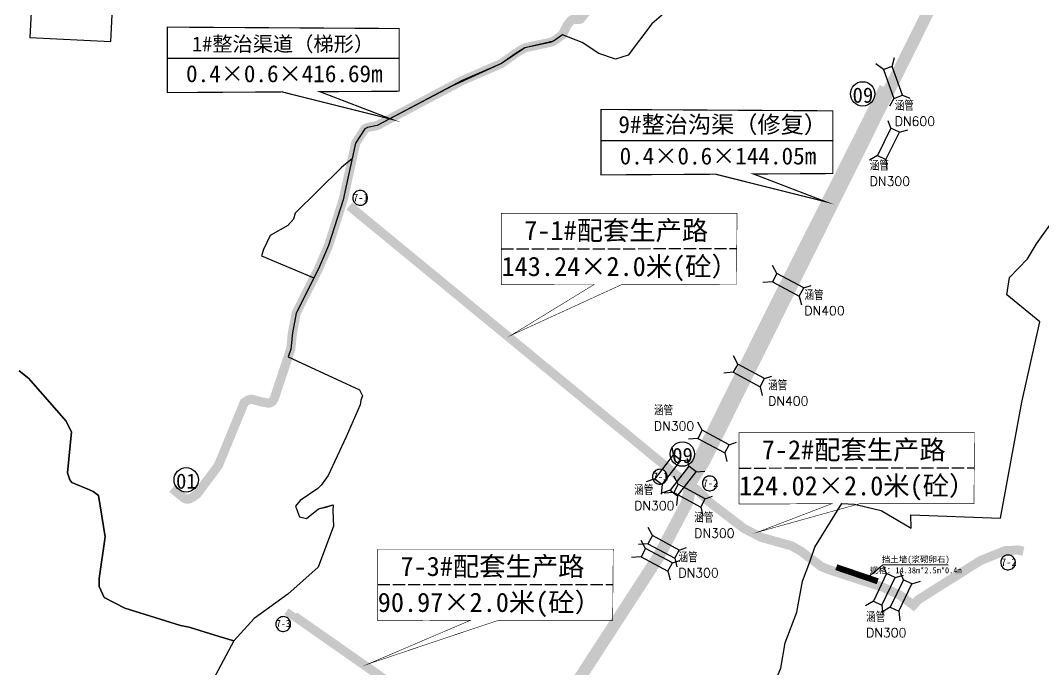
# Model space of a CAD drawing. Header units: millimetres. Extents: x 35444746 to 35449000, y 3482000 to 3488437.
# Drawn here: x 35445721.7 to 35446058, y 3485128 to 3485341.1 of the extents above; entities that cross this region are included whole.
import ezdxf
from ezdxf.enums import TextEntityAlignment as Align

# ---------------------------------------------------------------- set-up
doc = ezdxf.new("R2010")
doc.units = ezdxf.units.MM
doc.linetypes.add('X3', pattern=[5, 4, -1])
for name, color, linetype, true_color in [('0201.02格田整理', 7, 'X3', 0x99cc00), ('0203.02旱地整理', 9, 'Continuous', 0x808080), ('0204.02水田整理', 9, 'Continuous', 0x808080), ('0301.01生产道路工程标注', 6, 'X3', 0xff00ff), ('0301.02生产道路工程', 6, 'X3', 0xff00ff), ('0302.02田间道路工程', 6, 'X3', 0xff00ff), ('0401.01渠道工程标注', 4, '732', 0x00ffff), ('0401.02渠道工程', 4, 'X3', 0x00ffff), ('0401.03涵管标注', 4, '732', 0x00ffff), ('0501.01挡土墙标注', 7, '732', 0x7d7d7d), ('0501.02挡土墙', 6, 'X3', 0xff00ff)]:
    doc.layers.add(name, color=color, linetype=linetype, true_color=true_color)
doc.styles.add('FS', font='rs.shx', dxfattribs={"bigfont": 'fs.shx'})
doc.styles.add('宋体', font='')
doc.styles.get('宋体').set_extended_font_data('SimSun')
doc.linetypes.add('10421', pattern='A,2,[150,AAA.SHX,S=0.5,R=0,X=0,Y=0.5],1e-11', length=2)
doc.linetypes.add('732', pattern='A,9,-0.5,[162,AAA.SHX,S=1,R=0,X=0,Y=0],-0.5', length=10)

msp = doc.modelspace()

# ---------------------------------------------------------------- linework, layer by layer
at = {"layer": '0201.02格田整理', "color": 2, "linetype": 'ByBlock'}
for points in [[(35445936.119706, 3485345.897815), (35445929.269761, 3485340.039902), (35445921.421978, 3485329.796863), (35445917.311902, 3485328.427891), (35445911.864961, 3485330.293936), (35445906.340221, 3485333.948249), (35445899.888427, 3485336.467257), (35445896.94362, 3485334.324218), (35445887.504965, 3485332.172863), (35445879.827148, 3485327.010926), (35445879.827148, 3485327.010926), (35445863.721995, 3485319.714644), (35445838.995032, 3485306.6535), (35445835.766683, 3485305.97985), (35445834.94259, 3485305.589735), (35445831.906438, 3485300.864921), (35445829.386375, 3485289.405954), (35445827.816808, 3485282.268984), (35445823.015601, 3485267.284855), (35445819.667074, 3485259.550172), (35445812.369174, 3485245.054441), (35445811.14061, 3485238.608418), (35445810.584377, 3485233.244853), (35445809.711911, 3485230.63602), (35445833.217968, 3485219.822245), (35445834.121563, 3485217.851069), (35445833.658884, 3485216.422708), (35445833.412896, 3485214.92571), (35445828.802776, 3485204.365141), (35445822.901514, 3485191.740173), (35445820.541871, 3485188.568464), (35445819.50859, 3485187.393634), (35445813.69514, 3485183.535742), (35445812.174203, 3485181.590697), (35445813.462636, 3485178.098383), (35445815.717117, 3485177.592323), (35445815.717117, 3485177.592323), (35445819.710409, 3485180.716042), (35445824.498385, 3485182.037203), (35445824.386751, 3485180.252432), (35445824.605292, 3485175.098781), (35445819.560607, 3485161.651327), (35445809.630842, 3485152.721629), (35445798.498357, 3485144.722849), (35445791.823495, 3485137.395928), (35445783.941541, 3485122.603675)], [(35445969.37845, 3485122.968811), (35445971.621966, 3485128.474151), (35445973.079825, 3485136.777258), (35445976.870198, 3485146.828391), (35445978.765385, 3485157.025209), (35445981.157185, 3485163.395476), (35445981.157185, 3485163.395476), (35445982.862617, 3485168.155094), (35445991.636632, 3485182.53289), (35445995.881426, 3485182.273201), (35446004.630935, 3485180.195775), (35446014.497845, 3485174.443888), (35446014.497845, 3485174.443888), (35446014.403711, 3485178.763742), (35446043.84663, 3485177.676678), (35446043.84663, 3485177.676678), (35446043.84663, 3485177.676678), (35446043.84663, 3485177.676678), (35446050.879358, 3485215.820553), (35446056.71982, 3485242.131353), (35446056.71982, 3485242.131353), (35446045.892977, 3485250.986302), (35446046.784978, 3485256.690694), (35446052.672321, 3485262.840756), (35446055.615992, 3485267.832112), (35446060.575043, 3485274.703081)]]:
    msp.add_lwpolyline(points, dxfattribs=at)
at = {"layer": '0203.02旱地整理', "color": 41}
for points in [[(35445725.244, 3485343.818), (35445724.831, 3485335.553), (35445751.406, 3485334.226), (35445752.07, 3485347.516)], [(35445725.244, 3485343.818), (35445724.831, 3485335.553), (35445751.406, 3485334.226), (35445752.07, 3485347.516)], [(35445936.119706, 3485345.897815), (35445929.269761, 3485340.039902), (35445921.421978, 3485329.796863), (35445917.311902, 3485328.427891), (35445911.864961, 3485330.293936), (35445906.340221, 3485333.948249), (35445899.888427, 3485336.467257), (35445896.94362, 3485334.324218), (35445895.839688, 3485333.938077), (35445887.504965, 3485332.172863), (35445884.601683, 3485330.431038), (35445879.827148, 3485327.010926), (35445866.919572, 3485321.403651), (35445838.995032, 3485306.6535), (35445835.766683, 3485305.97985), (35445834.94259, 3485305.589735), (35445831.906438, 3485300.864921), (35445830.762604, 3485295.663801), (35445827.971, 3485293.553), (35445827.174, 3485292.764), (35445812.072, 3485277.809), (35445811.52, 3485275.896), (35445809.596, 3485273.843), (35445803.826, 3485270.549), (35445801.623, 3485265.9), (35445800.913, 3485263.799), (35445818.177903, 3485256.592249), (35445812.369174, 3485245.054441), (35445811.14061, 3485238.608418), (35445810.584377, 3485233.244853), (35445809.711911, 3485230.63602), (35445812.742, 3485229.242), (35445833.218, 3485219.822), (35445834.122, 3485217.851), (35445833.659, 3485216.423), (35445833.413, 3485214.926), (35445828.803, 3485204.365), (35445822.902, 3485191.74), (35445820.676, 3485188.65), (35445819.508, 3485187.394), (35445813.695, 3485183.536), (35445812.174, 3485181.591), (35445813.463, 3485178.098), (35445815.717, 3485177.592), (35445819.71, 3485180.716), (35445822.237, 3485181.254), (35445824.498385, 3485182.037203), (35445824.386751, 3485180.252432), (35445824.605292, 3485175.098781), (35445819.560607, 3485161.651327), (35445809.630842, 3485152.721629), (35445798.498357, 3485144.722849), (35445791.823495, 3485137.395928), (35445787.064257, 3485138.852343), (35445777.52, 3485141.773), (35445776.59, 3485141.968), (35445774.335, 3485142.444), (35445756.057, 3485148.129), (35445749.273, 3485151.676), (35445747.615, 3485155.252), (35445747.618, 3485157.872), (35445749.573, 3485171.534), (35445747.372, 3485185.176), (35445745.629, 3485186.456), (35445744.431, 3485186.953), (35445738.612, 3485189.371), (35445737.919, 3485190.334), (35445737.228, 3485192.542), (35445738.492, 3485206.086), (35445736.692, 3485209.67), (35445724.499, 3485223.575), (35445721.328, 3485226.09)], [(35445936.119706, 3485345.897815), (35445929.269761, 3485340.039902), (35445921.421978, 3485329.796863), (35445917.311902, 3485328.427891), (35445911.864961, 3485330.293936), (35445906.340221, 3485333.948249), (35445899.888427, 3485336.467257), (35445896.94362, 3485334.324218), (35445895.839688, 3485333.938077), (35445887.504965, 3485332.172863), (35445884.601683, 3485330.431038), (35445879.827148, 3485327.010926), (35445866.919572, 3485321.403651), (35445838.995032, 3485306.6535), (35445835.766683, 3485305.97985), (35445834.94259, 3485305.589735), (35445831.906438, 3485300.864921), (35445830.762604, 3485295.663801), (35445827.971, 3485293.553), (35445827.174, 3485292.764), (35445812.072, 3485277.809), (35445811.52, 3485275.896), (35445809.596, 3485273.843), (35445803.826, 3485270.549), (35445801.623, 3485265.9), (35445800.913, 3485263.799), (35445818.177903, 3485256.592249), (35445812.369174, 3485245.054441), (35445811.14061, 3485238.608418), (35445810.584377, 3485233.244853), (35445809.711911, 3485230.63602), (35445812.742, 3485229.242), (35445833.218, 3485219.822), (35445834.122, 3485217.851), (35445833.659, 3485216.423), (35445833.413, 3485214.926), (35445828.803, 3485204.365), (35445822.902, 3485191.74), (35445820.676, 3485188.65), (35445819.508, 3485187.394), (35445813.695, 3485183.536), (35445812.174, 3485181.591), (35445813.463, 3485178.098), (35445815.717, 3485177.592), (35445819.71, 3485180.716), (35445822.237, 3485181.254), (35445824.498385, 3485182.037203), (35445824.386751, 3485180.252432), (35445824.605292, 3485175.098781), (35445819.560607, 3485161.651327), (35445809.630842, 3485152.721629), (35445798.498357, 3485144.722849), (35445791.823495, 3485137.395928), (35445787.064257, 3485138.852343), (35445777.52, 3485141.773), (35445776.59, 3485141.968), (35445774.335, 3485142.444), (35445756.057, 3485148.129), (35445749.273, 3485151.676), (35445747.615, 3485155.252), (35445747.618, 3485157.872), (35445749.573, 3485171.534), (35445747.372, 3485185.176), (35445745.629, 3485186.456), (35445744.431, 3485186.953), (35445738.612, 3485189.371), (35445737.919, 3485190.334), (35445737.228, 3485192.542), (35445738.492, 3485206.086), (35445736.692, 3485209.67), (35445724.499, 3485223.575), (35445721.328, 3485226.09)]]:
    msp.add_lwpolyline(points, dxfattribs=at)
at = {"layer": '0204.02水田整理', "color": 51}
msp.add_lwpolyline([(35445721.328, 3485226.09), (35445724.499, 3485223.575), (35445736.692, 3485209.67), (35445738.492, 3485206.086), (35445737.228, 3485192.542), (35445737.919, 3485190.334), (35445738.612, 3485189.371), (35445744.431, 3485186.953), (35445745.629, 3485186.456), (35445747.372, 3485185.176), (35445749.573, 3485171.534), (35445747.618, 3485157.872), (35445747.615, 3485155.252), (35445749.273, 3485151.676), (35445756.057, 3485148.129), (35445774.335, 3485142.444), (35445776.59, 3485141.968), (35445777.52, 3485141.773), (35445787.064257, 3485138.852343), (35445791.823495, 3485137.395928), (35445783.941541, 3485122.603675)], dxfattribs=at)
at = {"layer": '0301.01生产道路工程标注'}
for p, q in [((35445879.804909, 3485266.187194, 166.192687), (35445957.053374, 3485266.207221, 166.192687)), ((35445957.856897, 3485194.167222, 734.074144), (35446035.105363, 3485194.187249, 734.074144)), ((35445839.123601, 3485155.886997, 166.192687), (35445916.372067, 3485155.907024, 166.192687))]:
    msp.add_line(p, q, dxfattribs=at)
at = {"layer": '0301.01生产道路工程标注', "linetype": 'Continuous'}
for points in [[(35445834.606967, 3485280.788581), (35445834.918853, 3485281.005278), (35445835.199457, 3485281.276466), (35445835.432927, 3485281.589154), (35445835.613214, 3485281.935244), (35445835.73565, 3485282.305772), (35445835.797063, 3485282.691142), (35445835.795863, 3485283.081373), (35445835.732082, 3485283.466358), (35445835.607371, 3485283.836127), (35445835.424959, 3485284.181102), (35445835.189572, 3485284.492348), (35445834.907306, 3485284.761806), (35445834.58547, 3485284.982496), (35445834.232401, 3485285.148701), (35445833.857243, 3485285.256118), (35445833.469713, 3485285.301964), (35445833.079847, 3485285.285052), (35445832.697742, 3485285.205821), (35445832.333295, 3485285.066322), (35445831.995945, 3485284.870167), (35445831.694429, 3485284.622438), (35445831.436556, 3485284.329551), (35445831.229004, 3485283.99909), (35445831.07715, 3485283.639616), (35445830.984926, 3485283.260437), (35445830.954721, 3485282.871374), (35445830.987318, 3485282.482505), (35445831.081871, 3485282.1039), (35445831.235932, 3485281.745366), (35445831.445511, 3485281.416188), (35445831.70518, 3485281.124891), (35445832.008214, 3485280.879021), (35445832.346763, 3485280.684944), (35445832.712061, 3485280.547687), (35445833.094646, 3485280.470807), (35445833.484609, 3485280.456292), (35445833.87185, 3485280.50452), (35445834.24634, 3485280.614242), (35445834.588948, 3485280.778103)], [(35445933.107378, 3485189.223171), (35445933.419264, 3485189.439868), (35445933.699868, 3485189.711056), (35445933.933338, 3485190.023744), (35445934.113625, 3485190.369834), (35445934.236061, 3485190.740362), (35445934.297474, 3485191.125732), (35445934.296275, 3485191.515963), (35445934.232493, 3485191.900948), (35445934.107782, 3485192.270717), (35445933.92537, 3485192.615692), (35445933.689983, 3485192.926938), (35445933.407717, 3485193.196396), (35445933.085881, 3485193.417085), (35445932.732812, 3485193.583291), (35445932.357654, 3485193.690708), (35445931.970124, 3485193.736554), (35445931.580258, 3485193.719642), (35445931.198153, 3485193.640411), (35445930.833706, 3485193.500912), (35445930.496356, 3485193.304757), (35445930.19484, 3485193.057028), (35445929.936967, 3485192.764141), (35445929.729415, 3485192.43368), (35445929.577561, 3485192.074206), (35445929.485338, 3485191.695027), (35445929.455132, 3485191.305964), (35445929.487729, 3485190.917095), (35445929.582282, 3485190.53849), (35445929.736343, 3485190.179956), (35445929.945922, 3485189.850778), (35445930.205591, 3485189.559481), (35445930.508625, 3485189.313611), (35445930.847174, 3485189.119534), (35445931.212472, 3485188.982277), (35445931.595057, 3485188.905397), (35445931.98502, 3485188.890882), (35445932.372261, 3485188.93911), (35445932.746751, 3485189.048832), (35445933.089359, 3485189.212693)], [(35445949.505204, 3485187.017394), (35445949.817089, 3485187.234092), (35445950.097694, 3485187.50528), (35445950.331164, 3485187.817967), (35445950.511451, 3485188.164057), (35445950.633886, 3485188.534585), (35445950.6953, 3485188.919956), (35445950.6941, 3485189.310187), (35445950.630319, 3485189.695172), (35445950.505608, 3485190.064941), (35445950.323195, 3485190.409916), (35445950.087809, 3485190.721162), (35445949.805542, 3485190.99062), (35445949.483707, 3485191.211309), (35445949.130638, 3485191.377515), (35445948.75548, 3485191.484931), (35445948.36795, 3485191.530778), (35445947.978083, 3485191.513866), (35445947.595979, 3485191.434634), (35445947.231532, 3485191.295135), (35445946.894181, 3485191.098981), (35445946.592666, 3485190.851252), (35445946.334792, 3485190.558364), (35445946.127241, 3485190.227904), (35445945.975387, 3485189.868429), (35445945.883163, 3485189.48925), (35445945.852958, 3485189.100188), (35445945.885554, 3485188.711318), (35445945.980108, 3485188.332714), (35445946.134169, 3485187.97418), (35445946.343747, 3485187.645002), (35445946.603417, 3485187.353705), (35445946.906451, 3485187.107834), (35445947.245, 3485186.913758), (35445947.610298, 3485186.776501), (35445947.992883, 3485186.69962), (35445948.382845, 3485186.685106), (35445948.770087, 3485186.733334), (35445949.144577, 3485186.843055), (35445949.487184, 3485187.006917)], [(35446047.551573, 3485161.074073), (35446047.863459, 3485161.29077), (35446048.144064, 3485161.561958), (35446048.377533, 3485161.874646), (35446048.55782, 3485162.220736), (35446048.680256, 3485162.591264), (35446048.74167, 3485162.976634), (35446048.74047, 3485163.366865), (35446048.676689, 3485163.75185), (35446048.551977, 3485164.121619), (35446048.369565, 3485164.466594), (35446048.134178, 3485164.777841), (35446047.851912, 3485165.047298), (35446047.530077, 3485165.267988), (35446047.177007, 3485165.434193), (35446046.801849, 3485165.54161), (35446046.414319, 3485165.587456), (35446046.024453, 3485165.570545), (35446045.642348, 3485165.491313), (35446045.277902, 3485165.351814), (35446044.940551, 3485165.155659), (35446044.639035, 3485164.90793), (35446044.381162, 3485164.615043), (35446044.173611, 3485164.284582), (35446044.021757, 3485163.925108), (35446043.929533, 3485163.545929), (35446043.899328, 3485163.156866), (35446043.931924, 3485162.767997), (35446044.026477, 3485162.389392), (35446044.180539, 3485162.030859), (35446044.390117, 3485161.70168), (35446044.649787, 3485161.410383), (35446044.95282, 3485161.164513), (35446045.29137, 3485160.970436), (35446045.656667, 3485160.833179), (35446046.039252, 3485160.756299), (35446046.429215, 3485160.741784), (35446046.816456, 3485160.790013), (35446047.190947, 3485160.899734), (35446047.533554, 3485161.063595)], [(35445809.337839, 3485140.838097), (35445809.649724, 3485141.054795), (35445809.930329, 3485141.325983), (35445810.163799, 3485141.638671), (35445810.344086, 3485141.984761), (35445810.466521, 3485142.355288), (35445810.527935, 3485142.740659), (35445810.526735, 3485143.13089), (35445810.462954, 3485143.515875), (35445810.338243, 3485143.885644), (35445810.15583, 3485144.230619), (35445809.920444, 3485144.541865), (35445809.638177, 3485144.811323), (35445809.316342, 3485145.032012), (35445808.963273, 3485145.198218), (35445808.588115, 3485145.305635), (35445808.200585, 3485145.351481), (35445807.810718, 3485145.334569), (35445807.428614, 3485145.255337), (35445807.064167, 3485145.115838), (35445806.726816, 3485144.919684), (35445806.425301, 3485144.671955), (35445806.167427, 3485144.379067), (35445805.959876, 3485144.048607), (35445805.808022, 3485143.689132), (35445805.715798, 3485143.309954), (35445805.685593, 3485142.920891), (35445805.718189, 3485142.532022), (35445805.812743, 3485142.153417), (35445805.966804, 3485141.794883), (35445806.176382, 3485141.465705), (35445806.436052, 3485141.174408), (35445806.739086, 3485140.928537), (35445807.077635, 3485140.734461), (35445807.442933, 3485140.597204), (35445807.825518, 3485140.520323), (35445808.21548, 3485140.505809), (35445808.602722, 3485140.554037), (35445808.977212, 3485140.663758), (35445809.319819, 3485140.82762)]]:
    msp.add_lwpolyline(points, dxfattribs=at)
at = {"layer": '0301.01生产道路工程标注', "const_width": 0.18, "flags": 128}
for points in [[(35445957.239363, 3485277.811133), (35445957.239363, 3485277.811133), (35445957.239363, 3485277.811133), (35445879.804909, 3485277.811133), (35445879.804909, 3485261.273401), (35445879.804909, 3485261.273401), (35445879.804909, 3485258.83686), (35445879.804909, 3485254.355758), (35445890.50689, 3485254.355758), (35445893.966548, 3485254.355758), (35445893.966548, 3485254.355758), (35445898.886958, 3485254.445683), (35445910.311882, 3485254.450902), (35445883.034147, 3485237.781559), (35445919.469783, 3485254.455085), (35445939.267025, 3485254.464128), (35445957.053374, 3485254.445561), (35445957.239363, 3485277.811133)], [(35445916.558056, 3485167.510936), (35445916.558056, 3485167.510936), (35445916.558056, 3485167.510936), (35445839.123601, 3485167.510936), (35445839.123601, 3485150.973205), (35445839.123601, 3485150.973205), (35445839.123601, 3485148.536663), (35445839.123601, 3485144.055562), (35445849.825583, 3485144.055562), (35445853.285241, 3485144.055562), (35445853.285241, 3485144.055562), (35445858.205651, 3485144.145486), (35445869.630575, 3485144.150705), (35445835.988014, 3485129.79545), (35445878.788475, 3485144.154889), (35445898.585718, 3485144.163932), (35445916.372067, 3485144.145364), (35445916.558056, 3485167.510936)]]:
    msp.add_lwpolyline(points, close=True, dxfattribs=at)
at = {"layer": '0301.01生产道路工程标注', "const_width": 0.18, "elevation": 567.881457, "flags": 128}
msp.add_lwpolyline([(35446035.291351, 3485205.791161), (35446035.291351, 3485205.791161), (35446035.291351, 3485205.791161), (35445957.856897, 3485205.791161), (35445957.856897, 3485189.253429), (35445957.856897, 3485189.253429), (35445957.856897, 3485186.816888), (35445957.856897, 3485182.335786), (35445968.558879, 3485182.335786), (35445972.018536, 3485182.335786), (35445972.018536, 3485182.335786), (35445976.938947, 3485182.425711), (35445988.36387, 3485182.43093), (35445964.035522, 3485173.114559), (35445997.521771, 3485182.435113), (35446017.319013, 3485182.444156), (35446035.105363, 3485182.425589), (35446035.291351, 3485205.791161)], close=True, dxfattribs=at)
at = {"layer": '0301.02生产道路工程', "linetype": 'Continuous', "const_width": 3, "elevation": 568.878549, "flags": 128}
for points in [[(35445940.688267, 3485189.548139), (35445938.986787, 3485190.48949), (35445829.839015, 3485280.21767)], [(35445943.347087, 3485187.61031), (35445943.347087, 3485187.61031), (35445944.613899, 3485186.569917), (35445947.829791, 3485183.236512), (35445959.470453, 3485174.338636), (35445965.196914, 3485171.392451), (35445975.158439, 3485168.607015), (35445978.327765, 3485166.778489), (35445984.886664, 3485161.838381), (35445987.114842, 3485160.894238), (35446005.252208, 3485154.985418), (35446010.855092, 3485152.35966), (35446015.201202, 3485149.117055), (35446015.201202, 3485149.117055), (35446016.790998, 3485150.897292), (35446037.234019, 3485163.77073), (35446045.287244, 3485166.995581), (35446049.541947, 3485167.228337), (35446051.353565, 3485166.840556)], [(35445884.264658, 3485094.841462), (35445881.545846, 3485096.7447), (35445810.513049, 3485146.374672), (35445811.085791, 3485147.194407)]]:
    msp.add_lwpolyline(points, dxfattribs=at)
at = {"layer": '0302.02田间道路工程', "color": 1, "linetype": 'Continuous', "const_width": 4, "elevation": 568.878549, "flags": 128}
msp.add_lwpolyline([(35446033.570175, 3485371.031413), (35446027.072331, 3485358.053302), (35445946.244061, 3485195.945836), (35445942.312479, 3485189.984705), (35445940.787686, 3485182.715204), (35445931.348395, 3485164.887123), (35445886.39016, 3485095.680131), (35445835.775501, 3485008.622678)], dxfattribs=at)
at = {"layer": '0401.01渠道工程标注'}
for p, q in [((35445770.025078, 3485328.729574, 753.046525), (35445846.233095, 3485328.749331, 753.046525)), ((35445912.523496, 3485301.700633, 747.267008), (35445988.731512, 3485301.72039, 747.267008))]:
    msp.add_line(p, q, dxfattribs=at)
at = {"layer": '0401.01渠道工程标注', "linetype": 'Continuous', "const_width": 0.37679, "flags": 128}
for points, elevation in [([(35445846.233095, 3485317.89629), (35445820.149523, 3485317.746424), (35445843.949661, 3485308.614484), (35445807.752794, 3485317.675198), (35445770.025078, 3485317.45843), (35445770.025078, 3485338.953445), (35445846.233095, 3485338.492862)], 574.501), ([(35445988.731512, 3485290.867349), (35445962.64794, 3485290.717483), (35445986.448078, 3485281.585543), (35445950.251211, 3485290.646257), (35445912.523496, 3485290.429489), (35445912.523496, 3485311.924504), (35445988.731512, 3485311.463921)], 568.721483)]:
    msp.add_lwpolyline(points, close=True, dxfattribs=dict(at, elevation=elevation))
at = {"layer": '0401.01渠道工程标注', "ltscale": 2}
for centre in [(35445998.544659, 3485317.040724), (35445939.260009, 3485198.737429), (35445776.208486, 3485190.284303)]:
    msp.add_circle(centre, 4, dxfattribs=at)
at = {"layer": '0401.02渠道工程', "linetype": 'Continuous', "const_width": 3, "flags": 128}
for points, elevation in [([(35445908.806848, 3485345.307786), (35445905.794496, 3485341.625005), (35445905.270125, 3485341.431935), (35445904.58017, 3485341.431935), (35445903.393427, 3485341.459511), (35445903.145053, 3485341.431935), (35445902.648285, 3485341.128532), (35445901.378751, 3485339.556389), (35445899.888427, 3485336.467257), (35445896.94362, 3485334.324218), (35445895.839688, 3485333.938077), (35445887.504965, 3485332.172863), (35445884.601683, 3485330.431038), (35445879.827148, 3485327.010926), (35445866.919572, 3485321.403651), (35445838.995032, 3485306.6535), (35445835.766683, 3485305.97985), (35445834.94259, 3485305.589735), (35445831.906438, 3485300.864921), (35445827.816808, 3485282.268984), (35445826.588244, 3485278.508803), (35445823.015601, 3485267.284855), (35445819.667074, 3485259.550172), (35445812.369174, 3485245.054441), (35445811.14061, 3485238.608418), (35445810.584377, 3485233.244853), (35445805.089294, 3485216.813556), (35445804.468448, 3485215.931962), (35445804.046194, 3485215.694587), (35445803.571129, 3485215.509953), (35445803.188458, 3485215.483578), (35445802.47587, 3485215.589078), (35445800.707608, 3485215.945154), (35445798.005353, 3485216.697207), (35445797.360487, 3485216.728389), (35445797.058846, 3485216.666017), (35445796.497187, 3485216.478912), (35445795.301059, 3485215.668117), (35445786.753051, 3485194.95192), (35445779.802118, 3485185.627937), (35445778.553218, 3485184.713617), (35445777.345683, 3485184.045229), (35445776.881232, 3485183.97097), (35445776.026664, 3485184.008099), (35445775.487916, 3485184.286595), (35445771.601276, 3485187.443978)], 568.878549), ([(35446005.484263, 3485319.323915), (35445968.468304, 3485245.941455), (35445944.285297, 3485197.147204), (35445940.335108, 3485190.886369)], 568.721483)]:
    msp.add_lwpolyline(points, dxfattribs=dict(at, elevation=elevation))
at = {"layer": '0401.03涵管标注', "color": 4, "linetype": 'Continuous'}
for p, q in [((35446005.36245, 3485324.994348, 568.878549), (35446002.879079, 3485326.896382, 568.878549)), ((35446008.265328, 3485326.036456, 568.878549), (35446008.965116, 3485328.96492, 568.878549)), ((35446008.265328, 3485326.036456, 568.878549), (35446005.36245, 3485324.994348, 568.878549)), ((35446005.36245, 3485324.994348, 568.878549), (35446008.75261, 3485315.550778, 568.878549)), ((35446011.655488, 3485316.592886, 568.878549), (35446008.265328, 3485326.036456, 568.878549)), ((35446008.75261, 3485315.550778, 568.878549), (35446011.655488, 3485316.592886, 568.878549)), ((35446011.655488, 3485316.592886, 568.878549), (35446011.655488, 3485316.592886, 568.878549)), ((35446011.655488, 3485316.592886, 568.878549), (35446013.981589, 3485315.618868, 568.878549)), ((35446008.75261, 3485315.550778, 568.878549), (35446007.372682, 3485312.989631, 568.878549)), ((35446007.825769, 3485305.821463, 568.878549), (35446006.913059, 3485308.172296, 568.878549)), ((35446007.825769, 3485305.821463, 568.878549), (35446003.378122, 3485296.82743, 568.878549)), ((35446006.142816, 3485295.460259, 568.878549), (35446010.590463, 3485304.454292, 568.878549)), ((35446010.590463, 3485304.454292, 568.878549), (35446007.825769, 3485305.821463, 568.878549)), ((35446007.825769, 3485305.821463, 568.878549), (35446007.825769, 3485305.821463, 568.878549)), ((35446010.590463, 3485304.454292, 568.878549), (35446013.392207, 3485305.237814, 568.878549)), ((35446003.378122, 3485296.82743, 568.878549), (35446000.783829, 3485295.299275, 568.878549)), ((35446003.378122, 3485296.82743, 568.878549), (35446006.142816, 3485295.460259, 568.878549)), ((35446006.142816, 3485295.460259, 568.878549), (35446006.496415, 3485292.352231, 568.878549)), ((35445970.350255, 3485258.054833, 568.878549), (35445968.91746, 3485260.702984, 568.878549)), ((35445970.350255, 3485258.054833, 568.878549), (35445968.883442, 3485255.341688, 568.878549)), ((35445979.176587, 3485253.283035, 568.878549), (35445970.350255, 3485258.054833, 568.878549)), ((35445968.883442, 3485255.341688, 568.878549), (35445965.764611, 3485255.101355, 568.878549)), ((35445968.883442, 3485255.341688, 568.878549), (35445977.709775, 3485250.569891, 568.878549)), ((35445977.709775, 3485250.569891, 568.878549), (35445979.176587, 3485253.283035, 568.878549)), ((35445979.176587, 3485253.283035, 568.878549), (35445981.559059, 3485254.109647, 568.878549)), ((35445979.176587, 3485253.283035, 568.878549), (35445979.176587, 3485253.283035, 568.878549)), ((35445977.709775, 3485250.569891, 568.878549), (35445978.390886, 3485247.741506, 568.878549)), ((35445957.472859, 3485228.317213, 568.878549), (35445956.040064, 3485230.965364, 568.878549)), ((35445957.472859, 3485228.317213, 568.878549), (35445956.006047, 3485225.604068, 568.878549)), ((35445966.299192, 3485223.545415, 568.878549), (35445957.472859, 3485228.317213, 568.878549)), ((35445956.006047, 3485225.604068, 568.878549), (35445952.887215, 3485225.363735, 568.878549)), ((35445956.006047, 3485225.604068, 568.878549), (35445964.832379, 3485220.832271, 568.878549)), ((35445964.832379, 3485220.832271, 568.878549), (35445966.299192, 3485223.545415, 568.878549)), ((35445966.299192, 3485223.545415, 568.878549), (35445968.681663, 3485224.372027, 568.878549)), ((35445966.299192, 3485223.545415, 568.878549), (35445966.299192, 3485223.545415, 568.878549)), ((35445964.832379, 3485220.832271, 568.878549), (35445965.51349, 3485218.003886, 568.878549)), ((35445945.823569, 3485206.601168), (35445944.390774, 3485209.24932)), ((35445945.823569, 3485206.601168), (35445944.356757, 3485203.888024)), ((35445954.649902, 3485201.829371), (35445945.823569, 3485206.601168)), ((35445944.356757, 3485203.888024), (35445941.237925, 3485203.647691)), ((35445944.356757, 3485203.888024), (35445953.183089, 3485199.116226)), ((35445954.649902, 3485201.829371), (35445957.032373, 3485202.655982)), ((35445936.341604, 3485198.56249, 568.878549), (35445935.914733, 3485201.047895, 568.878549)), ((35445953.183089, 3485199.116226), (35445954.649902, 3485201.829371)), ((35445953.183089, 3485199.116226), (35445953.8642, 3485196.287841)), ((35445954.649902, 3485201.829371), (35445954.649902, 3485201.829371)), ((35445936.341604, 3485198.56249, 568.878549), (35445930.19384, 3485190.63285, 568.878549)), ((35445932.631348, 3485188.743076, 568.878549), (35445938.779112, 3485196.672716, 568.878549)), ((35445938.779112, 3485196.672716, 568.878549), (35445936.341604, 3485198.56249, 568.878549)), ((35445936.341604, 3485198.56249, 568.878549), (35445936.341604, 3485198.56249, 568.878549)), ((35445938.779112, 3485196.672716, 568.878549), (35445941.680721, 3485196.883292, 568.878549)), ((35445941.363636, 3485194.798949, 568.878549), (35445940.936765, 3485197.284354, 568.878549)), ((35445941.363636, 3485194.798949, 568.878549), (35445935.215872, 3485186.869309, 568.878549)), ((35445937.653381, 3485184.979535, 568.878549), (35445943.801145, 3485192.909175, 568.878549)), ((35445943.801145, 3485192.909175, 568.878549), (35445941.363636, 3485194.798949, 568.878549)), ((35445941.363636, 3485194.798949, 568.878549), (35445941.363636, 3485194.798949, 568.878549)), ((35445943.801145, 3485192.909175, 568.878549), (35445946.702753, 3485193.119751, 568.878549)), ((35445930.19384, 3485190.63285, 568.878549), (35445927.347424, 3485189.651258, 568.878549)), ((35445930.19384, 3485190.63285, 568.878549), (35445932.631348, 3485188.743076, 568.878549)), ((35445932.631348, 3485188.743076, 568.878549), (35445932.359668, 3485185.626819, 568.878549)), ((35445937.935265, 3485188.824152, 568.878549), (35445936.468453, 3485186.111007, 568.878549)), ((35445937.935265, 3485188.824152, 568.878549), (35445936.50247, 3485191.472303, 568.878549)), ((35445946.761598, 3485184.052354, 568.878549), (35445937.935265, 3485188.824152, 568.878549)), ((35445935.215872, 3485186.869309, 568.878549), (35445932.369456, 3485185.887717, 568.878549)), ((35445936.468453, 3485186.111007, 568.878549), (35445933.349621, 3485185.870674, 568.878549)), ((35445935.215872, 3485186.869309, 568.878549), (35445937.653381, 3485184.979535, 568.878549)), ((35445936.468453, 3485186.111007, 568.878549), (35445945.294785, 3485181.339209, 568.878549)), ((35445937.653381, 3485184.979535, 568.878549), (35445937.381701, 3485181.863278, 568.878549)), ((35445945.294785, 3485181.339209, 568.878549), (35445946.761598, 3485184.052354, 568.878549)), ((35445946.761598, 3485184.052354, 568.878549), (35445949.144069, 3485184.878965, 568.878549)), ((35445946.761598, 3485184.052354, 568.878549), (35445946.761598, 3485184.052354, 568.878549)), ((35445945.294785, 3485181.339209, 568.878549), (35445945.975896, 3485178.510824, 568.878549)), ((35445929.42719, 3485171.992004, 568.878549), (35445927.960377, 3485169.27886, 568.878549)), ((35445929.42719, 3485171.992004, 568.878549), (35445927.994394, 3485174.640156, 568.878549)), ((35445938.253522, 3485167.220207, 568.878549), (35445929.42719, 3485171.992004, 568.878549)), ((35445927.960377, 3485169.27886, 568.878549), (35445924.841545, 3485169.038527, 568.878549)), ((35445927.183755, 3485167.764012, 568.878549), (35445925.75096, 3485170.412163, 568.878549)), ((35445927.960377, 3485169.27886, 568.878549), (35445936.786709, 3485164.507062, 568.878549)), ((35445927.183755, 3485167.764012, 568.878549), (35445925.716942, 3485165.050867, 568.878549)), ((35445936.010087, 3485162.992214, 568.878549), (35445927.183755, 3485167.764012, 568.878549)), ((35445936.786709, 3485164.507062, 568.878549), (35445938.253522, 3485167.220207, 568.878549)), ((35445938.253522, 3485167.220207, 568.878549), (35445940.635993, 3485168.046818, 568.878549)), ((35445938.253522, 3485167.220207, 568.878549), (35445938.253522, 3485167.220207, 568.878549)), ((35445925.716942, 3485165.050867, 568.878549), (35445922.598111, 3485164.810534, 568.878549)), ((35445925.716942, 3485165.050867, 568.878549), (35445934.543275, 3485160.27907, 568.878549)), ((35445934.543275, 3485160.27907, 568.878549), (35445936.010087, 3485162.992214, 568.878549)), ((35445936.010087, 3485162.992214, 568.878549), (35445938.392559, 3485163.818825, 568.878549)), ((35445936.010087, 3485162.992214, 568.878549), (35445936.010087, 3485162.992214, 568.878549)), ((35445936.786709, 3485164.507062, 568.878549), (35445937.46782, 3485161.678677, 568.878549)), ((35446006.398167, 3485159.512204, 568.878549), (35446005.462506, 3485161.853997, 568.878549)), ((35445934.543275, 3485160.27907, 568.878549), (35445935.224386, 3485157.450685, 568.878549)), ((35446006.398167, 3485159.512204, 568.878549), (35446002.038711, 3485150.475095, 568.878549)), ((35446009.176103, 3485158.172142, 568.878549), (35446006.398167, 3485159.512204, 568.878549)), ((35446006.398167, 3485159.512204, 568.878549), (35446006.398167, 3485159.512204, 568.878549)), ((35446009.176103, 3485158.172142, 568.878549), (35446011.970048, 3485158.983034, 568.878549)), ((35446011.946273, 3485157.481494, 568.878549), (35446011.010612, 3485159.823287, 568.878549)), ((35446004.816647, 3485149.135033, 568.878549), (35446009.176103, 3485158.172142, 568.878549)), ((35446011.946273, 3485157.481494, 568.878549), (35446007.586817, 3485148.444385, 568.878549)), ((35446010.364753, 3485147.104323, 568.878549), (35446014.724209, 3485156.141432, 568.878549)), ((35446014.724209, 3485156.141432, 568.878549), (35446011.946273, 3485157.481494, 568.878549)), ((35446011.946273, 3485157.481494, 568.878549), (35446011.946273, 3485157.481494, 568.878549)), ((35446014.724209, 3485156.141432, 568.878549), (35446017.518154, 3485156.952323, 568.878549)), ((35446002.038711, 3485150.475095, 568.878549), (35445999.459492, 3485148.921637, 568.878549)), ((35446002.038711, 3485150.475095, 568.878549), (35446004.816647, 3485149.135033, 568.878549)), ((35446004.816647, 3485149.135033, 568.878549), (35446005.200631, 3485146.030613, 568.878549)), ((35446007.586817, 3485148.444385, 568.878549), (35446005.007597, 3485146.890927, 568.878549)), ((35446007.586817, 3485148.444385, 568.878549), (35446010.364753, 3485147.104323, 568.878549)), ((35446010.364753, 3485147.104323, 568.878549), (35446010.748737, 3485143.999903, 568.878549))]:
    msp.add_line(p, q, dxfattribs=at)
at = {"layer": '0501.01挡土墙标注', "color": 7, "linetype": 'Continuous', "ltscale": 0.5, "const_width": 0.4}
msp.add_lwpolyline([(35446000.47766, 3485158.483757), (35446005.172077, 3485162.352882), (35446019.185521, 3485162.352882), (35446026.717422, 3485162.386412)], dxfattribs=at)
at = {"layer": '0501.02挡土墙', "color": 3, "linetype": '10421', "const_width": 2, "elevation": 568.878549, "flags": 128}
msp.add_lwpolyline([(35445989.858055, 3485161.600149), (35446003.472055, 3485156.965149)], dxfattribs=at)

# ---------------------------------------------------------------- texts
at = {"layer": '0301.01生产道路工程标注', "color": 0, "style": '宋体'}
for s, height, p in [('7-1#配套生产路', 6.3354219, (35445887.306195, 3485269.008274, 397.422281)), ('143.24×2.0米(砼）', 6.33542188, (35445879.854529, 3485257.203258, 397.422281)), ('7-2#配套生产路', 6.3354219, (35445965.358184, 3485196.988302, 965.303738)), ('124.02×2.0米(砼）', 6.33542188, (35445957.906517, 3485185.183286, 965.303738)), ('7-3#配套生产路', 6.3354219, (35445846.624888, 3485158.708077, 397.422281)), ('90.97×2.0米(砼）', 6.33542188, (35445839.173222, 3485146.903062, 397.422281))]:
    msp.add_text(s, height=height, dxfattribs=at).set_placement(p)
at = {"layer": '0301.01生产道路工程标注', "width": 0.256, "attachment_point": 1, "style": '宋体'}
for s, insert, char_height in [('7-1', (35445831.059676, 3485284.221724), 2.5), ('7-1', (35445929.560087, 3485192.656314), 2.5), ('7-2', (35445945.957913, 3485190.450538), 2.5), ('7-2', (35446044.004283, 3485164.507217), 2.5), ('7-3', (35445805.790548, 3485144.271241), 2.3)]:
    msp.add_mtext(s, dxfattribs=dict(at, insert=insert, char_height=char_height))
at = {"layer": '0401.01渠道工程标注', "color": 0, "style": '宋体'}
for s, height, p in [('1#整治渠道（梯形）', 4.875, (35445778.148513, 3485330.983066, 922.219782)), ('0.4×0.6×416.69m', 5.5878421, (35445776.161852, 3485320.875823, 922.219782)), ('9#整治沟渠（修复）', 5.5878421, (35445918.247526, 3485304.200815, 916.440265)), ('0.4×0.6×144.05m', 5.5878421, (35445918.660269, 3485293.846882, 916.440265))]:
    msp.add_text(s, height=height, dxfattribs=at).set_placement(p)
at = {"layer": '0401.01渠道工程标注', "color": 0, "lineweight": -3, "style": '宋体'}
for s, p in [('09', (35445995.205285, 3485314.122992)), ('09', (35445935.920635, 3485195.819697)), ('01', (35445772.869112, 3485187.366571))]:
    msp.add_text(s, height=5, dxfattribs=at).set_placement(p)
at = {"layer": '0401.03涵管标注', "color": 0, "linetype": 'Continuous', "char_height": 3, "width": 16, "attachment_point": 1, "style": 'FS'}
for s, insert in [('涵管DN600', (35446009.076027, 3485314.55365, -568.878549)), ('涵管DN300', (35446000.846492, 3485294.851175, -568.878549)), ('涵管DN400', (35445979.371672, 3485252.319858, -568.878549)), ('涵管DN400', (35445967.458596, 3485222.65976, -568.878549)), ('涵管DN300', (35445929.931066, 3485214.48236, -1137.757098)), ('涵管DN300', (35445923.437034, 3485188.325768, -568.878549)), ('涵管DN300', (35445943.177711, 3485179.263699, -568.878549)), ('涵管DN300', (35445937.978587, 3485166.242431, -568.878549)), ('涵管DN300', (35445999.658686, 3485146.609488, -568.878549))]:
    msp.add_mtext(s, dxfattribs=dict(at, insert=insert))
at = {"layer": '0501.01挡土墙标注', "color": 0, "linetype": 'Continuous', "ltscale": 0.5, "style": '宋体'}
msp.add_text('挡土墙(浆砌卵石)', height=2, dxfattribs=at).set_placement((35446015.965594, 3485164.097122), align=Align.MIDDLE)
at = {"layer": '0501.01挡土墙标注', "color": 0, "linetype": 'Continuous', "style": '宋体'}
msp.add_text('规格：14.38m*2.5m*0.4m', height=2, dxfattribs=at).set_placement((35446015.940127, 3485160.620583), align=Align.MIDDLE)

doc.saveas('drawing.dxf')
